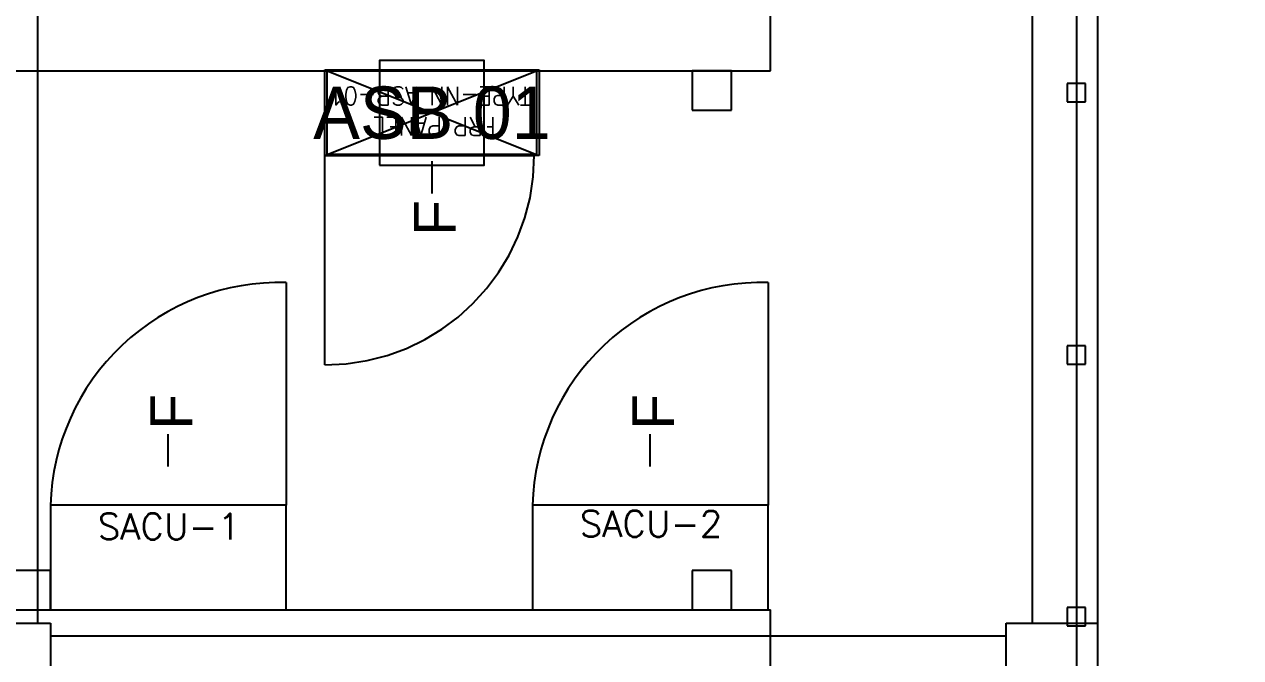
# Model space of a CAD drawing. Header units: metres. Extents: x 530959 to 531458, y 2674234 to 2674577.
# Drawn here: x 531146.495 to 531151.142, y 2674391.471 to 2674393.891 of the extents above; entities that cross this region are included whole.
import ezdxf
from ezdxf.enums import TextEntityAlignment as Align

# ---------------------------------------------------------------- set-up
doc = ezdxf.new("R2010")
doc.units = ezdxf.units.M
for name, pattern in [('DASHED', [0.75, 0.5, -0.25]), ('HIDDEN', [0.375, 0.25, -0.125]), ('PHANTOM', [63.5, 31.75, -6.35, 6.35, -6.35, 6.35, -6.35])]:
    doc.linetypes.add(name, pattern=pattern)
for name, color, linetype in [('1', 5, 'Continuous'), ('300mm Hume Pipe', 74, 'Continuous'), ('IDT', 7, 'Continuous')]:
    doc.layers.add(name, color=color, linetype=linetype)
doc.styles.add('Arial', font='arial.ttf')
doc.styles.add('RomanS', font='romans.shx')
doc.styles.get("Standard").update_dxf_attribs({"font": 'Adani Regular.ttf'})

# ---------------------------------------------------------------- blocks, each defined once
blk = doc.blocks.new('ASB')
at = {"layer": '1', "color": 5}
blk.add_lwpolyline([(-0.2, -0.2), (0.2, -0.2), (0.2, 0.2), (-0.2, 0.2)], close=True, dxfattribs=at)
at = {"layer": '1', "color": 7}
blk.add_attdef('ID', text='', height=0.2, dxfattribs=at).set_placement((0, 0), align=Align.MIDDLE_CENTER)
blk = doc.blocks.new('IDT')
at = {"layer": 'IDT', "color": 8, "linetype": 'PHANTOM', "ltscale": 0.25}
blk.add_line((25.6331, 9.1603), (25.6331, 16.0353), dxfattribs=at)
at = {"layer": 'IDT', "color": 8}
for p, q in [((25.552, 15.0601), (25.552, 15.4101)), ((25.902, 15.4101), (25.902, 15.0601)), ((29.552, 15.0601), (29.552, 15.4101)), ((25.902, 15.1101), (29.552, 15.1101)), ((25.902, 15.0601), (25.552, 15.0601)), ((25.552, 12.4101), (25.552, 15.0601)), ((25.5981, 15.0703), (25.5981, 15.0003)), ((25.6681, 15.0703), (25.5981, 15.0703)), ((25.6681, 15.0003), (25.6681, 15.0703)), ((25.802, 12.4101), (25.802, 15.0601)), ((29.902, 15.0601), (29.552, 15.0601)), ((29.602, 12.4101), (29.602, 15.0601)), ((32.6992, 15.0097), (26.802, 15.0097)), ((26.951, 15.0097), (26.951, 14.8597)), ((27.101, 15.0097), (26.951, 15.0097)), ((27.101, 14.8597), (27.101, 15.0097)), ((29.552, 15.0097), (29.552, 14.8597)), ((29.702, 15.0097), (29.552, 15.0097)), ((25.5981, 15.0003), (25.6681, 15.0003)), ((26.951, 14.8597), (27.101, 14.8597)), ((29.552, 14.8597), (29.702, 14.8597)), ((25.5981, 14.0703), (25.5981, 14.0003)), ((25.6681, 14.0703), (25.5981, 14.0703)), ((25.6681, 14.0003), (25.6681, 14.0703)), ((25.5981, 14.0003), (25.6681, 14.0003)), ((27.686, 13.2732), (28.504, 13.2732)), ((27.686, 12.9462), (27.686, 13.2732)), ((27.695, 12.9497), (27.695, 13.2697)), ((27.695, 13.2697), (28.495, 13.2697)), ((28.495, 13.2697), (27.695, 12.9497)), ((28.495, 12.9497), (27.695, 13.2697)), ((28.495, 13.2697), (28.495, 12.9497)), ((28.504, 13.2732), (28.504, 12.9462)), ((25.5981, 13.0685), (25.5981, 12.9985)), ((25.6681, 13.0685), (25.5981, 13.0685)), ((25.6681, 12.9985), (25.6681, 13.0685)), ((26.951, 13.0997), (26.951, 12.9497)), ((27.101, 13.0997), (26.951, 13.0997)), ((27.101, 12.9497), (27.101, 13.0997)), ((25.5981, 12.9985), (25.6681, 12.9985)), ((32.6992, 12.9497), (26.802, 12.9497)), ((26.951, 12.9497), (27.101, 12.9497)), ((28.504, 12.9462), (27.686, 12.9462)), ((28.495, 12.9497), (27.695, 12.9497))]:
    blk.add_line(p, q, dxfattribs=at)
at = {"layer": 'IDT', "color": 8, "linetype": 'HIDDEN', "ltscale": 2.5}
for p, q in [((26.802, 15.2497), (26.802, 15.0097)), ((26.802, 12.9497), (26.802, 12.7097))]:
    blk.add_line(p, q, dxfattribs=at)
at = {"layer": 'IDT', "color": 7}
for p, q in [((27.711, 15.0097), (26.811, 15.0097)), ((26.811, 15.0097), (26.811, 14.6097)), ((27.711, 14.6097), (27.711, 15.0097)), ((29.552, 15.0097), (28.652, 15.0097)), ((28.652, 15.0097), (28.652, 14.6097)), ((29.552, 14.6097), (29.552, 15.0097)), ((26.811, 14.6097), (27.711, 14.6097)), ((28.652, 14.6097), (29.552, 14.6097)), ((27.261, 14.4621), (27.261, 14.4109)), ((29.102, 14.4621), (29.102, 14.4109)), ((27.261, 14.4109), (27.261, 14.3384)), ((29.102, 14.4109), (29.102, 14.3384)), ((28.095, 13.3458), (28.095, 13.4183)), ((28.095, 13.2947), (28.095, 13.3458)), ((27.686, 13.2732), (28.504, 13.2732)), ((27.686, 12.9462), (27.686, 13.2732)), ((28.504, 13.2732), (28.504, 12.9462)), ((28.504, 12.9462), (27.686, 12.9462))]:
    blk.add_line(p, q, dxfattribs=at)
at = {"layer": 'IDT', "color": 8, "linetype": 'DASHED', "ltscale": 5}
for p, q in [((26.811, 13.7589), (26.811, 14.6097)), ((26.811, 14.6097), (27.711, 14.6097)), ((28.652, 13.7589), (28.652, 14.6097)), ((28.652, 14.6097), (29.552, 14.6097)), ((28.504, 14.0732), (28.504, 13.2732)), ((28.4602, 13.2732), (27.704, 13.2732)), ((28.504, 13.2732), (28.4602, 13.2732))]:
    blk.add_line(p, q, dxfattribs=at)
for centre, radius, start, end in [((26.8361, 14.6339), 0.8753, 268.3615, 358.4192), ((28.6771, 14.6339), 0.8753, 268.3615, 358.4192), ((28.504, 13.2732), 0.8, 90, 180)]:
    blk.add_arc(centre, radius, start, end, dxfattribs=at)
at = {"layer": 'IDT', "color": 7, "ltscale": 0.1, "style": 'RomanS'}
for s, p in [('SACU-2', (27.5305, 14.7306)), ('SACU-1', (29.3715, 14.7409))]:
    blk.add_text(s, height=0.1, rotation=180, dxfattribs=at).set_placement(p)
at = {"layer": 'IDT', "color": 7, "style": 'Arial'}
for p in [(27.1698, 14.3212), (29.0108, 14.3212), (28.0038, 13.5801)]:
    blk.add_text('F', height=0.16, rotation=270, dxfattribs=at).set_placement(p)
at = {"layer": 'IDT', "color": 7, "style": 'RomanS', "width": 0.9}
for s, p in [('FRP PANEL', (27.8518, 13.1269)), ('TYPE-NN ASB-01', (27.7167, 13.0102))]:
    blk.add_text(s, height=0.07, dxfattribs=at).set_placement(p)

msp = doc.modelspace()

# ---------------------------------------------------------------- hatches: boundary and pattern name
at = {"layer": '300mm Hume Pipe'}
h = msp.add_hatch(dxfattribs=at)
h.set_pattern_fill('ANSI37', color=74)
h.set_pattern_definition([(45, (0, 0), (-0.0883883476483, 0.0883883476483), []), (135, (0, 0), (-0.0883883476483, -0.0883883476483), [])])
edge = h.paths.add_edge_path(flags=17)
edge.add_line((531137.2214, 2674376.4973), (531137.2214, 2674392.2452))
edge.add_arc((531138.1214, 2674392.2452), 0.9, 90, 180, ccw=False)
edge.add_line((531138.1214, 2674393.1452), (531141.1042, 2674393.1452))
edge.add_line((531141.1042, 2674393.1452), (531141.1042, 2674392.8452))
edge.add_line((531141.1042, 2674392.8452), (531138.4214, 2674392.8452))
edge.add_arc((531138.4214, 2674391.9452), 0.9, 90, 180)
edge.add_line((531137.5214, 2674391.9452), (531137.5214, 2674376.7973))
edge.add_arc((531138.4214, 2674376.7973), 0.9, 180, 270)
edge.add_line((531138.4214, 2674375.8973), (531263.8278, 2674375.8973))
edge.add_line((531263.8278, 2674375.8973), (531263.8278, 2674375.5973))
edge.add_line((531263.8278, 2674375.5973), (531138.1214, 2674375.5973))
edge.add_arc((531138.1214, 2674376.4973), 0.9, 180, 270, ccw=False)
edge = h.paths.add_edge_path()
edge.add_line((531138.0013, 2674375.4772), (531263.8278, 2674375.4772))
edge.add_line((531263.8278, 2674375.4772), (531263.8278, 2674375.1772))
edge.add_line((531263.8278, 2674375.1772), (531137.7013, 2674375.1772))
edge.add_arc((531137.7013, 2674376.0772), 0.9, 180, 270, ccw=False)
edge.add_line((531136.8013, 2674376.0772), (531136.8013, 2674392.6292))
edge.add_arc((531137.7013, 2674392.6292), 0.9, 90, 180, ccw=False)
edge.add_line((531137.7013, 2674393.5292), (531141.1042, 2674393.5292))
edge.add_line((531141.1042, 2674393.5292), (531141.1042, 2674393.2292))
edge.add_line((531141.1042, 2674393.2292), (531138.0013, 2674393.2292))
edge.add_arc((531138.0013, 2674392.3292), 0.9, 90, 180)
edge.add_line((531137.1013, 2674392.3292), (531137.1013, 2674376.3772))
edge.add_arc((531138.0013, 2674376.3772), 0.9, 180, 270)

# ---------------------------------------------------------------- block references
at = {"layer": '1'}
msp.add_blockref('ASB', (531148.0523, 2674393.5533), dxfattribs=at).add_auto_attribs({'ID': 'ASB 01'})
at = {"layer": 'IDT', "color": 8, "rotation": 180}
msp.add_blockref('IDT', (531176.1473, 2674406.663), dxfattribs=at)

doc.saveas('drawing.dxf')
